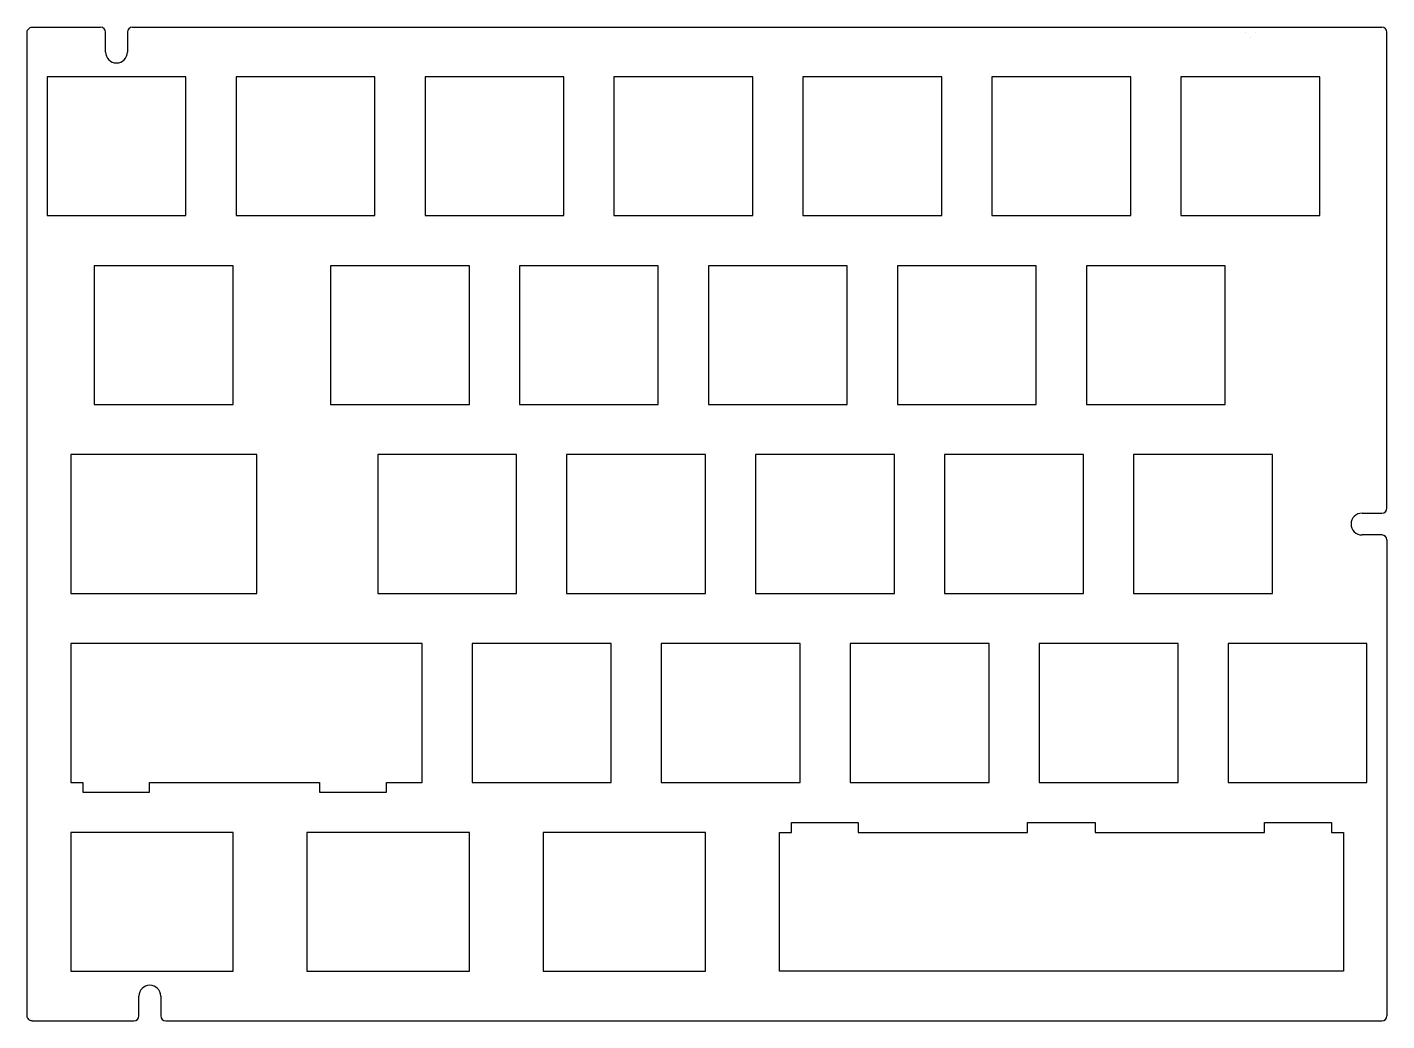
# Model space of a CAD drawing. Header units: millimetres. Extents: x 85 to 222, y -158 to -58.
import ezdxf

# ---------------------------------------------------------------- set-up
doc = ezdxf.new("R2010")
doc.units = ezdxf.units.MM
doc.header["$MEASUREMENT"] = 0
doc.layers.add('Layer 1', color=7, linetype='Continuous')

# ---------------------------------------------------------------- blocks, each defined once
blk = doc.blocks.new('block 2')
at = {"layer": 'Layer 1', "color": 7, "lineweight": 25, "true_color": 0xffffff}
blk.add_lwpolyline([(86.74, -76.91), (100.74, -76.91), (100.74, -62.91), (86.74, -62.91), (86.74, -76.91)], dxfattribs=at)
blk = doc.blocks.new('block 3')
at = {"layer": 'Layer 1', "color": 7, "lineweight": 25, "true_color": 0xffffff}
blk.add_lwpolyline([(105.79, -76.91), (119.79, -76.91), (119.79, -62.91), (105.79, -62.91), (105.79, -76.91)], dxfattribs=at)
blk = doc.blocks.new('block 4')
at = {"layer": 'Layer 1', "color": 7, "lineweight": 25, "true_color": 0xffffff}
blk.add_lwpolyline([(124.84, -76.91), (138.84, -76.91), (138.84, -62.91), (124.84, -62.91), (124.84, -76.91)], dxfattribs=at)
blk = doc.blocks.new('block 5')
at = {"layer": 'Layer 1', "color": 7, "lineweight": 25, "true_color": 0xffffff}
blk.add_lwpolyline([(143.89, -76.91), (157.89, -76.91), (157.89, -62.91), (143.89, -62.91), (143.89, -76.91)], dxfattribs=at)
blk = doc.blocks.new('block 6')
at = {"layer": 'Layer 1', "color": 7, "lineweight": 25, "true_color": 0xffffff}
blk.add_lwpolyline([(162.94, -76.91), (176.94, -76.91), (176.94, -62.91), (162.94, -62.91), (162.94, -76.91)], dxfattribs=at)
blk = doc.blocks.new('block 7')
at = {"layer": 'Layer 1', "color": 7, "lineweight": 25, "true_color": 0xffffff}
blk.add_lwpolyline([(181.99, -76.91), (195.99, -76.91), (195.99, -62.91), (181.99, -62.91), (181.99, -76.91)], dxfattribs=at)
blk = doc.blocks.new('block 8')
at = {"layer": 'Layer 1', "color": 7, "lineweight": 25, "true_color": 0xffffff}
blk.add_lwpolyline([(201.04, -76.91), (215.04, -76.91), (215.04, -62.91), (201.04, -62.91), (201.04, -76.91)], dxfattribs=at)
blk = doc.blocks.new('block 9')
at = {"layer": 'Layer 1', "color": 7, "lineweight": 25, "true_color": 0xffffff}
blk.add_lwpolyline([(91.5, -95.96), (105.5, -95.96), (105.5, -81.96), (91.5, -81.96), (91.5, -95.96)], dxfattribs=at)
blk = doc.blocks.new('block 10')
at = {"layer": 'Layer 1', "color": 7, "lineweight": 25, "true_color": 0xffffff}
blk.add_lwpolyline([(115.31, -95.96), (129.31, -95.96), (129.31, -81.96), (115.31, -81.96), (115.31, -95.96)], dxfattribs=at)
blk = doc.blocks.new('block 11')
at = {"layer": 'Layer 1', "color": 7, "lineweight": 25, "true_color": 0xffffff}
blk.add_lwpolyline([(134.36, -95.96), (148.36, -95.96), (148.36, -81.96), (134.36, -81.96), (134.36, -95.96)], dxfattribs=at)
blk = doc.blocks.new('block 12')
at = {"layer": 'Layer 1', "color": 7, "lineweight": 25, "true_color": 0xffffff}
blk.add_lwpolyline([(153.41, -95.96), (167.41, -95.96), (167.41, -81.96), (153.41, -81.96), (153.41, -95.96)], dxfattribs=at)
blk = doc.blocks.new('block 13')
at = {"layer": 'Layer 1', "color": 7, "lineweight": 25, "true_color": 0xffffff}
blk.add_lwpolyline([(172.46, -95.96), (186.46, -95.96), (186.46, -81.96), (172.46, -81.96), (172.46, -95.96)], dxfattribs=at)
blk = doc.blocks.new('block 14')
at = {"layer": 'Layer 1', "color": 7, "lineweight": 25, "true_color": 0xffffff}
blk.add_lwpolyline([(191.51, -95.96), (205.51, -95.96), (205.51, -81.96), (191.51, -81.96), (191.51, -95.96)], dxfattribs=at)
blk = doc.blocks.new('block 15')
at = {"layer": 'Layer 1', "color": 7, "lineweight": 25, "true_color": 0xffffff}
blk.add_lwpolyline([(120.07, -115.01), (134.07, -115.01), (134.07, -101.01), (120.07, -101.01), (120.07, -115.01)], dxfattribs=at)
blk = doc.blocks.new('block 16')
at = {"layer": 'Layer 1', "color": 7, "lineweight": 25, "true_color": 0xffffff}
blk.add_lwpolyline([(139.12, -115.01), (153.12, -115.01), (153.12, -101.01), (139.12, -101.01), (139.12, -115.01)], dxfattribs=at)
blk = doc.blocks.new('block 17')
at = {"layer": 'Layer 1', "color": 7, "lineweight": 25, "true_color": 0xffffff}
blk.add_lwpolyline([(158.17, -115.01), (172.17, -115.01), (172.17, -101.01), (158.17, -101.01), (158.17, -115.01)], dxfattribs=at)
blk = doc.blocks.new('block 18')
at = {"layer": 'Layer 1', "color": 7, "lineweight": 25, "true_color": 0xffffff}
blk.add_lwpolyline([(177.22, -115.01), (191.22, -115.01), (191.22, -101.01), (177.22, -101.01), (177.22, -115.01)], dxfattribs=at)
blk = doc.blocks.new('block 19')
at = {"layer": 'Layer 1', "color": 7, "lineweight": 25, "true_color": 0xffffff}
blk.add_lwpolyline([(196.27, -115.01), (210.27, -115.01), (210.27, -101.01), (196.27, -101.01), (196.27, -115.01)], dxfattribs=at)
blk = doc.blocks.new('block 20')
at = {"layer": 'Layer 1', "color": 7, "lineweight": 25, "true_color": 0xffffff}
blk.add_lwpolyline([(129.6, -134.06), (143.6, -134.06), (143.6, -120.06), (129.6, -120.06), (129.6, -134.06)], dxfattribs=at)
blk = doc.blocks.new('block 21')
at = {"layer": 'Layer 1', "color": 7, "lineweight": 25, "true_color": 0xffffff}
blk.add_lwpolyline([(148.65, -134.06), (162.65, -134.06), (162.65, -120.06), (148.65, -120.06), (148.65, -134.06)], dxfattribs=at)
blk = doc.blocks.new('block 22')
at = {"layer": 'Layer 1', "color": 7, "lineweight": 25, "true_color": 0xffffff}
blk.add_lwpolyline([(167.7, -134.06), (181.7, -134.06), (181.7, -120.06), (167.7, -120.06), (167.7, -134.06)], dxfattribs=at)
blk = doc.blocks.new('block 23')
at = {"layer": 'Layer 1', "color": 7, "lineweight": 25, "true_color": 0xffffff}
blk.add_lwpolyline([(186.75, -134.06), (200.75, -134.06), (200.75, -120.06), (186.75, -120.06), (186.75, -134.06)], dxfattribs=at)
blk = doc.blocks.new('block 24')
at = {"layer": 'Layer 1', "color": 7, "lineweight": 25, "true_color": 0xffffff}
blk.add_lwpolyline([(205.8, -134.06), (219.8, -134.06), (219.8, -120.06), (205.8, -120.06), (205.8, -134.06)], dxfattribs=at)

msp = doc.modelspace()

# ---------------------------------------------------------------- linework, layer by layer
for p, q in [((85.24, -57.91), (92.14, -57.91)), ((92.64, -60.41), (92.64, -58.41)), ((94.84, -58.41), (94.84, -60.41)), ((95.34, -57.91), (207.04, -57.91)), ((207.04, -57.91), (221.3, -57.91)), ((221.8, -106.41), (221.8, -58.41)), ((219.3, -106.91), (221.3, -106.91)), ((221.3, -109.11), (219.3, -109.11)), ((221.8, -109.61), (221.8, -157.61)), ((96, -157.61), (96, -155.61)), ((98.2, -155.61), (98.2, -157.61)), ((85.24, -158.11), (95.5, -158.11)), ((98.7, -158.11), (221.3, -158.11))]:
    msp.add_line(p, q)
msp.add_lwpolyline([(85.24, -158.11, -0.414214), (84.74, -157.61), (84.74, -58.41, -0.414214), (85.24, -57.91)], format="xyb")
for points in [[(207.54, -58.41), (207.54, -58.41)], [(208.04, -58.91), (208.04, -58.91)], [(208.54, -58.41), (208.54, -58.41)]]:
    msp.add_lwpolyline(points, close=True)
for centre, radius, start, end in [((92.14, -58.41), 0.5, 0, 90), ((95.34, -58.41), 0.5, 90, 180), ((221.3, -58.41), 0.5, 0, 90), ((93.74, -60.41), 1.1, 180, 360), ((219.3, -108.01), 1.1, 90, 270), ((221.3, -106.41), 0.5, 270, 0), ((221.3, -109.61), 0.5, 0, 90), ((97.1, -155.61), 1.1, 0, 180), ((95.5, -157.61), 0.5, 270, 0), ((98.7, -157.61), 0.5, 180, 270), ((221.3, -157.61), 0.5, 270, 0)]:
    msp.add_arc(centre, radius, start, end)
at = {"layer": 'Layer 1', "color": 7, "lineweight": 25, "true_color": 0xffffff}
for points in [[(103.12, -101.01), (93.88, -101.01), (89.12, -101.01), (89.12, -115.01), (93.88, -115.01), (103.12, -115.01), (107.88, -115.01), (107.88, -101.01), (103.12, -101.01)], [(112.64, -120.06), (110.55, -120.06), (103.12, -120.06), (98.64, -120.06), (89.12, -120.06), (89.12, -134.06), (90.33, -134.06), (90.33, -135.06), (97.08, -135.06), (97.08, -134.06), (98.64, -134.06), (103.12, -134.06), (110.55, -134.06), (112.64, -134.06), (114.21, -134.06), (114.21, -135.06), (120.96, -135.06), (120.96, -134.06), (124.55, -134.06), (124.55, -120.06), (112.64, -120.06)], [(207.89, -153.11), (203.42, -153.11), (195.99, -153.11), (193.89, -153.11), (184.08, -153.11), (181.99, -153.11), (176.94, -153.11), (174.56, -153.11), (170.08, -153.11), (162.94, -153.11), (160.56, -153.11), (160.56, -139.11), (161.77, -139.11), (161.77, -138.11), (168.52, -138.11), (168.52, -139.11), (170.08, -139.11), (174.56, -139.11), (176.94, -139.11), (181.99, -139.11), (184.08, -139.11), (185.58, -139.11), (185.58, -138.11), (185.64, -138.11), (192.33, -138.11), (192.39, -138.11), (192.39, -139.11), (193.89, -139.11), (195.99, -139.11), (203.42, -139.11), (207.89, -139.11), (209.46, -139.11), (209.46, -138.11), (216.21, -138.11), (216.21, -139.11), (217.42, -139.11), (217.42, -153.11), (207.89, -153.11)], [(103.12, -139.11), (91.5, -139.11), (89.12, -139.11), (89.12, -153.11), (91.5, -153.11), (103.12, -153.11), (105.5, -153.11), (105.5, -139.11), (103.12, -139.11)], [(126.93, -139.11), (115.31, -139.11), (112.93, -139.11), (112.93, -153.11), (115.31, -153.11), (126.93, -153.11), (129.31, -153.11), (129.31, -139.11), (126.93, -139.11)], [(150.74, -139.11), (139.12, -139.11), (136.74, -139.11), (136.74, -153.11), (139.12, -153.11), (150.74, -153.11), (153.12, -153.11), (153.12, -139.11), (150.74, -139.11)]]:
    msp.add_lwpolyline(points, dxfattribs=at)

# ---------------------------------------------------------------- block references
at = {"layer": 'Layer 1'}
for name in ['block 2', 'block 3', 'block 4', 'block 5', 'block 6', 'block 7', 'block 8', 'block 9', 'block 10', 'block 11', 'block 12', 'block 13', 'block 14', 'block 15', 'block 16', 'block 17', 'block 18', 'block 19', 'block 20', 'block 21', 'block 22', 'block 23', 'block 24']:
    msp.add_blockref(name, (0, 0), dxfattribs=at)

doc.saveas('drawing.dxf')
